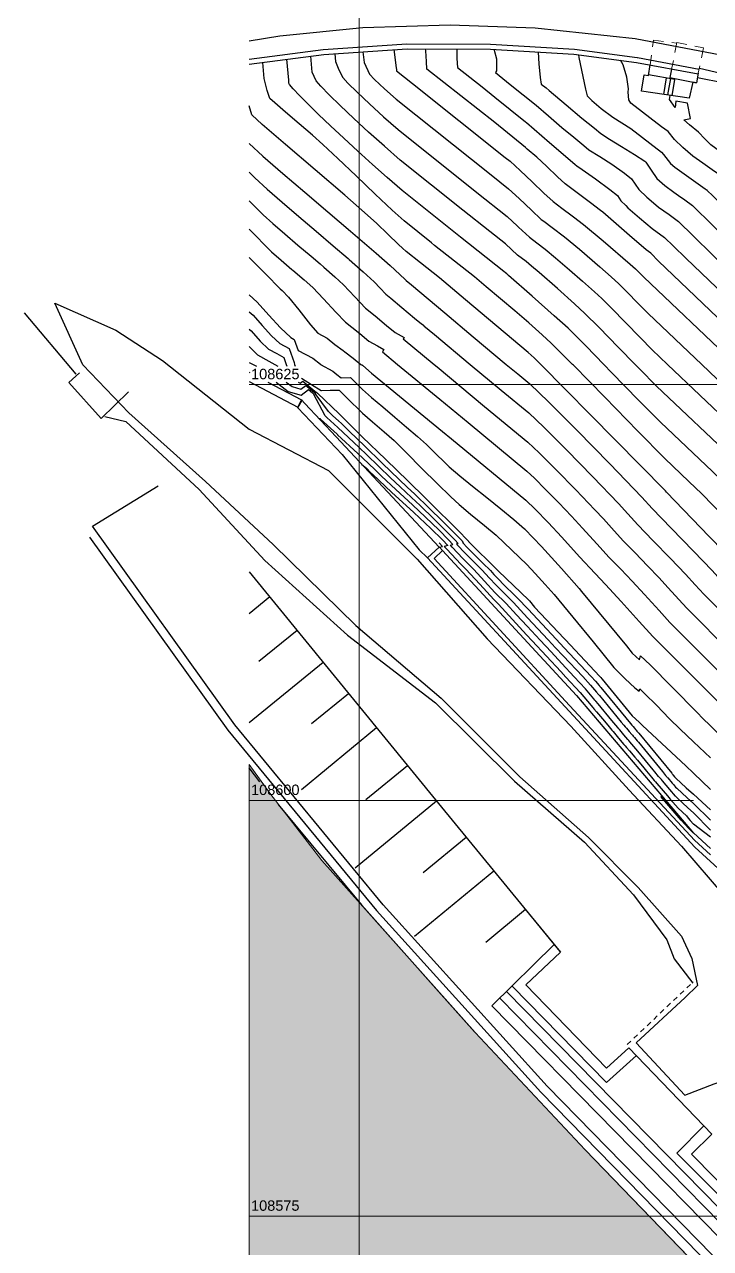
# Model space of a CAD drawing. Extents: x 62405 to 62842, y 108162 to 109685.
# Drawn here: x 62404.9 to 62446.1, y 108573.1 to 108646.7 of the extents above; entities that cross this region are included whole.
import ezdxf
from ezdxf.enums import TextEntityAlignment as Align

# ---------------------------------------------------------------- set-up
doc = ezdxf.new("R2010")
doc.units = 0
doc.header["$LTSCALE"] = 0.999976
doc.header["$MEASUREMENT"] = 0
doc.linetypes.add('DOT', pattern=[0.55, 0.3, -0.25])
for name, color, linetype in [('-GZ-Bord route', 7, 'Continuous'), ('-GZ-Bâtiment', 7, 'Continuous'), ('-GZ-Mur', 30, 'Continuous'), ('Bâti', 7, 'Continuous'), ('colore lago', 131, 'Continuous'), ('coordinate', 2, 'Continuous'), ('Couronnement', 7, 'Continuous'), ('curve livello 1m', 2, 'Continuous'), ('curve livello 5m', 7, 'Continuous'), ('LIN025CO', 7, 'Continuous'), ('pendenze', 2, 'Continuous'), ('Per+Mod Surf', 7, 'Continuous'), ('TalusHautBas', 7, 'Continuous')]:
    doc.layers.add(name, color=color, linetype=linetype)
doc.layers.add('Colori bordi', color=5, linetype='Continuous', plot=False)
doc.styles.add('ARIAL', font='arial.ttf')

msp = doc.modelspace()

# ---------------------------------------------------------------- hatches: boundary and pattern name
at = {"layer": 'colore lago', "ltscale": 2.5}
msp.add_hatch(color=256, dxfattribs=at).paths.add_polyline_path([(62418.386, 108536.339), (62418.985, 108535.375), (62423.804, 108527.74), (62427.401, 108522.066), (62428.917, 108522.33), (62431.999, 108520.483), (62435.209, 108517.103), (62435.248, 108508.375), (62442.532, 108497.745), (62448.327, 108490.271), (62450.507, 108487.501), (62519.333, 108487.501), (62517.305, 108489.509), (62515.162, 108489.283), (62513.477, 108490.005), (62512.018, 108490.794), (62510.226, 108491.698), (62508.5, 108492.315), (62506.793, 108492.848), (62504.595, 108493.435), (62502.672, 108493.881), (62500.915, 108494.258), (62499.247, 108494.765), (62497.742, 108495.099), (62496.19, 108495.56), (62494.48, 108496.495), (62493.129, 108497.806), (62491.827, 108498.973), (62490.622, 108500.479), (62489.135, 108502.419), (62486.92, 108504.999), (62484.555, 108507.662), (62482.457, 108510.57), (62480.167, 108513.315), (62477.975, 108515.927), (62475.889, 108518.535), (62474.189, 108520.808), (62472.873, 108522.774), (62471.267, 108524.698), (62470.188, 108525.91), (62469.135, 108527.456), (62468.335, 108529.356), (62467.904, 108531.734), (62467.294, 108533.586), (62466.526, 108536.084), (62465.635, 108538.368), (62464.922, 108540.056), (62464.463, 108541.58), (62465.943, 108542.034), (62466.033, 108544.564), (62466.818, 108546.48), (62467.459, 108547.562), (62468.158, 108548.302), (62471.307, 108544.63), (62466.582, 108550.14), (62461.323, 108555.669), (62452.234, 108564.908), (62445.975, 108571.355), (62438.597, 108578.993), (62431.968, 108586.051), (62422.759, 108596.383), (62419.614, 108600.43), (62418.386, 108602.152)])

# ---------------------------------------------------------------- linework, layer by layer
at = {"layer": '-GZ-Bord route', "flags": 128}
for points in [[(62408.378, 108626.19), (62406.681, 108629.894)], [(62406.681, 108629.894), (62410.354, 108628.268)], [(62410.354, 108628.268), (62413.169, 108626.445), (62418.375, 108622.325), (62423.145, 108619.837), (62428.482, 108614.505), (62432.694, 108609.71), (62437.736, 108604.463), (62441.23, 108600.623), (62444.385, 108597.243), (62447.828, 108593.243), (62449.38, 108591.37), (62451.502, 108589.235), (62454.45, 108585.967), (62455.704, 108584.835), (62457.128, 108582.909)], [(62411.145, 108623.308), (62408.378, 108626.19)], [(62411.145, 108623.308), (62415.744, 108619.182), (62419.815, 108615.39), (62424.792, 108610.511), (62429.939, 108606.148), (62434.669, 108601.409), (62438.787, 108597.77), (62441.789, 108594.759), (62444.395, 108591.839), (62445.008, 108590.502), (62445.347, 108588.879), (62444.609, 108588.148), (62441.652, 108585.42), (62444.584, 108582.286), (62446.356, 108582.954), (62450.787, 108584.401), (62452.446, 108582.596), (62454.049, 108580.337)]]:
    msp.add_lwpolyline(points, dxfattribs=at)
at = {"layer": '-GZ-Bâtiment', "flags": 128}
msp.add_lwpolyline([(62428.608, 108615.063), (62429.099, 108614.586)], dxfattribs=at)
at = {"layer": '-GZ-Mur', "flags": 128}
msp.add_lwpolyline([(62408.18, 108625.705), (62407.541, 108625.119), (62409.482, 108622.969), (62411.128, 108624.573)], dxfattribs=at)
at = {"layer": 'Bâti', "linetype": 'Continuous'}
for p, q in [((62442.406, 108643.586), (62442.496, 108644.221)), ((62443.795, 108643.978), (62443.694, 108643.471)), ((62445.471, 108644.037), (62452.208, 108642.421)), ((62441.983, 108642.656), (62442.135, 108643.628)), ((62442.135, 108643.628), (62442.406, 108643.586)), ((62443.992, 108643.355), (62442.411, 108643.621)), ((62443.327, 108642.45), (62443.48, 108643.441)), ((62443.569, 108642.416), (62443.736, 108643.399)), ((62443.694, 108643.471), (62445.279, 108643.149)), ((62443.825, 108642.372), (62443.992, 108643.355)), ((62445.065, 108643.193), (62444.844, 108642.217)), ((62445.397, 108643.73), (62445.279, 108643.149)), ((62445.34, 108643.473), (62446.968, 108643.143)), ((62444.844, 108642.217), (62441.983, 108642.656)), ((62418.386, 108625.189), (62421.3, 108623.644)), ((62421.3, 108623.644), (62421.533, 108624.084)), ((62421.314, 108623.598), (62421.564, 108624.068)), ((62421.533, 108624.084), (62421.564, 108624.068)), ((62421.3, 108623.644), (62421.314, 108623.598)), ((62429.819, 108615.233), (62429.099, 108614.586)), ((62429.832, 108615.218), (62429.819, 108615.233)), ((62429.832, 108615.218), (62430.015, 108615.02)), ((62445.188, 108597.192), (62429.099, 108614.586)), ((62429.516, 108614.552), (62430.015, 108615.02)), ((62429.516, 108614.552), (62437.417, 108605.975)), ((62437.417, 108605.975), (62445.164, 108597.6)), ((62419.023, 108601.113), (62418.386, 108601.954)), ((62425.15, 108593.724), (62420.142, 108599.75)), ((62429.779, 108588.513), (62425.163, 108593.709)), ((62435.016, 108588.904), (62437.114, 108590.869)), ((62436.734, 108591.331), (62437.114, 108590.869)), ((62439.877, 108583.039), (62434.191, 108588.836)), ((62435.016, 108588.904), (62439.879, 108583.902)), ((62431.928, 108586.094), (62429.779, 108588.513)), ((62448.365, 108572.914), (62433.455, 108588.114)), ((62448.772, 108573.313), (62433.862, 108588.513)), ((62432.98, 108587.649), (62447.89, 108572.449)), ((62438.597, 108578.993), (62431.968, 108586.051)), ((62439.879, 108583.902), (62441.228, 108585.122)), ((62441.228, 108585.122), (62446.208, 108579.926)), ((62439.877, 108583.039), (62441.67, 108584.661)), ((62445.724, 108580.432), (62444.099, 108578.797)), ((62446.208, 108579.926), (62444.987, 108578.725)), ((62445.975, 108571.355), (62438.597, 108578.993)), ((62444.099, 108578.797), (62449.17, 108573.703)), ((62444.987, 108578.725), (62449.555, 108574.081))]:
    msp.add_line(p, q, dxfattribs=at)
at = {"layer": 'Bâti', "linetype": 'DOT'}
msp.add_line((62441.122, 108585.317), (62445.106, 108589.112), dxfattribs=at)
at = {"layer": 'Bâti', "linetype": 'Continuous', "flags": 128}
for points in [[(62421.314, 108623.598), (62423.971, 108620.809), (62428.608, 108615.063)], [(62408.778, 108615.824), (62417.105, 108604.218), (62426.043, 108593.379), (62435.934, 108582.453), (62456.713, 108561.2), (62469.331, 108547.867), (62469.718, 108548.22), (62457.091, 108561.564), (62436.315, 108582.812), (62426.44, 108593.721), (62417.52, 108604.538), (62408.949, 108616.484), (62412.911, 108618.919)], [(62446.133, 108596.727), (62445.164, 108597.6)], [(62445.188, 108597.192), (62448.669, 108593.998), (62449.903, 108593.645), (62450.225, 108592.554), (62449.666, 108591.594)]]:
    msp.add_lwpolyline(points, dxfattribs=at)
at = {"layer": 'Colori bordi', "linetype": 'Continuous', "lineweight": 0, "flags": 128}
msp.add_lwpolyline([(62445.975, 108571.355), (62438.597, 108578.993), (62431.968, 108586.051), (62422.759, 108596.383), (62419.614, 108600.43), (62418.386, 108602.152), (62418.386, 108536.339)], dxfattribs=at)
at = {"layer": 'coordinate', "linetype": 'Continuous', "lineweight": 0}
for p, q in [((62425, 108685.001), (62425, 108487.501)), ((62418.386, 108625), (62561.886, 108625)), ((62418.386, 108600), (62445.106, 108600)), ((62418.386, 108575), (62561.886, 108575))]:
    msp.add_line(p, q, dxfattribs=at)
at = {"layer": 'Couronnement', "linetype": 'Continuous'}
for p, q in [((62425.217, 108646.445), (62420.232, 108645.96)), ((62430.464, 108646.612), (62425.217, 108646.445)), ((62435.588, 108646.437), (62430.464, 108646.612)), ((62441.599, 108645.783), (62435.588, 108646.437)), ((62420.232, 108645.96), (62418.386, 108645.652)), ((62422.838, 108645.153), (62427.868, 108645.493)), ((62427.868, 108645.493), (62432.889, 108645.475)), ((62432.906, 108645.474), (62437.953, 108645.169)), ((62447.171, 108644.735), (62441.599, 108645.783)), ((62418.386, 108644.57), (62422.838, 108645.153)), ((62418.386, 108644.268), (62422.868, 108644.854)), ((62422.868, 108644.854), (62427.878, 108645.193)), ((62427.878, 108645.193), (62432.888, 108645.175)), ((62432.888, 108645.175), (62437.918, 108644.871)), ((62437.918, 108644.871), (62441.684, 108644.373)), ((62437.953, 108645.169), (62441.723, 108644.67)), ((62441.739, 108644.667), (62445.446, 108643.973)), ((62441.684, 108644.373), (62445.387, 108643.68))]:
    msp.add_line(p, q, dxfattribs=at)
at = {"layer": 'curve livello 1m'}
for p, q in [((62433.165, 108642.279), (62434.994, 108640.805)), ((62443.175, 108640.497), (62441.346, 108641.923)), ((62434.994, 108639.267), (62433.165, 108640.756)), ((62441.346, 108640.393), (62443.175, 108638.986)), ((62423.156, 108623.379), (62422.356, 108624.474)), ((62445.652, 108604.95), (62446.133, 108604.477)), ((62445.106, 108603.526), (62446.133, 108602.556))]:
    msp.add_line(p, q, dxfattribs=at)
at = {"layer": 'curve livello 1m', "flags": 128}
for points in [[(62432.86, 108634.207), (62431.233, 108635.492), (62427.456, 108638.504), (62426.511, 108639.335), (62425.567, 108640.185), (62424.668, 108641.012), (62423.858, 108641.775), (62423.183, 108642.432), (62422.685, 108642.941), (62422.408, 108643.261), (62422.408, 108643.261), (62422.175, 108643.783), (62422.09, 108644.752)], [(62423.537, 108644.899), (62423.578, 108644.438), (62423.769, 108643.921), (62424.013, 108643.465), (62424.31, 108643.134), (62424.871, 108642.58), (62425.615, 108641.878), (62426.464, 108641.104), (62427.336, 108640.333), (62432.081, 108636.55), (62433.891, 108635.12), (62434.528, 108634.525)], [(62427.076, 108645.15), (62427.219, 108644.057), (62427.235, 108643.941), (62427.239, 108643.866), (62428.202, 108643.11), (62433.776, 108638.665), (62434.073, 108638.43), (62434.679, 108637.878), (62435.4, 108637.191), (62436.107, 108636.517), (62436.671, 108636.008), (62437.184, 108635.614), (62437.81, 108635.152)], [(62433.165, 108640.756), (62429.073, 108643.967), (62429.044, 108644.429), (62429.011, 108645.066), (62429.011, 108645.066), (62428.995, 108645.189)], [(62430.879, 108645.182), (62430.876, 108644.62), (62430.908, 108644.067), (62432.387, 108642.906), (62433.165, 108642.279)], [(62433.091, 108645.163), (62433.111, 108645.118), (62433.264, 108644.598), (62433.266, 108643.867), (62433.195, 108643.772), (62434.082, 108643.057), (62435.647, 108641.795), (62436.384, 108641.164), (62437.19, 108640.471), (62437.9, 108639.877), (62438.502, 108639.379), (62438.817, 108639.127), (62439.472, 108638.71), (62440.2, 108638.25), (62440.95, 108637.717), (62441.387, 108637.374), (62441.819, 108636.725), (62442.297, 108636.278), (62442.559, 108636.058)], [(62438.192, 108644.835), (62438.207, 108644.68), (62438.616, 108642.769), (62438.706, 108642.363), (62438.991, 108642.082), (62439.562, 108641.61), (62440.248, 108641.089), (62440.799, 108640.739), (62441.346, 108640.393)], [(62429.339, 108633.535), (62427.696, 108634.845), (62426.979, 108635.5), (62425.967, 108636.461), (62424.824, 108637.554), (62423.719, 108638.606), (62422.815, 108639.445), (62422.815, 108639.445), (62422.191, 108639.991), (62421.379, 108640.686), (62420.56, 108641.383), (62419.917, 108641.937), (62419.631, 108642.203), (62419.631, 108642.203), (62419.459, 108642.681), (62419.287, 108643.414), (62419.287, 108643.414), (62419.202, 108644.374)], [(62431.099, 108633.871), (62430.385, 108634.434), (62427.576, 108636.674), (62426.691, 108637.45), (62425.798, 108638.245), (62424.917, 108639.043), (62424.069, 108639.822), (62423.274, 108640.565), (62422.552, 108641.252), (62421.924, 108641.864), (62421.409, 108642.381), (62421.029, 108642.786), (62420.804, 108643.057), (62420.804, 108643.057), (62420.772, 108643.128), (62420.757, 108643.305), (62420.646, 108644.563)], [(62441.346, 108641.923), (62441.215, 108642.125), (62441.172, 108642.581), (62441.203, 108642.787), (62441.09, 108643.487), (62440.873, 108644.222), (62440.873, 108644.222), (62440.709, 108644.502)], [(62447.559, 108638.474), (62447.494, 108638.514), (62446.892, 108638.888), (62446.892, 108638.888), (62446.142, 108639.421), (62445.795, 108639.773), (62445.401, 108640.176), (62445.401, 108640.176), (62444.877, 108640.619), (62444.518, 108640.932), (62444.518, 108640.932), (62444.938, 108641), (62444.75, 108641.931), (62444.039, 108642.046), (62444.001, 108641.671), (62443.665, 108642.151), (62443.701, 108642.392), (62443.701, 108642.392)], [(62434.994, 108640.805), (62435.057, 108640.754), (62436.444, 108639.565), (62437.963, 108638.26), (62438.101, 108638.145), (62438.219, 108638.071), (62439.218, 108637.368), (62440.074, 108636.736), (62440.53, 108636.364), (62440.739, 108636.051), (62441.032, 108635.767)], [(62447.465, 108636.995), (62446.946, 108637.457), (62446.946, 108637.457), (62446.379, 108637.811), (62445.677, 108638.31), (62445.062, 108638.747), (62444.471, 108639.257), (62443.958, 108639.746), (62443.958, 108639.746), (62443.58, 108640.213), (62443.175, 108640.497)], [(62418.386, 108639.497), (62419.211, 108638.746), (62420.404, 108637.704), (62421.726, 108636.57), (62423.106, 108635.398), (62424.47, 108634.238), (62425.747, 108633.141), (62426.02, 108632.902)], [(62439.515, 108635.477), (62438.905, 108635.94), (62438.023, 108636.592), (62437.386, 108637.081), (62437.386, 108637.081), (62436.929, 108637.5), (62436.261, 108638.132), (62435.683, 108638.669), (62435.683, 108638.669), (62435.111, 108639.167), (62434.994, 108639.267)], [(62443.175, 108638.986), (62443.3, 108638.832), (62443.724, 108638.306), (62443.981, 108638.073), (62445.806, 108636.777), (62445.866, 108636.734), (62445.914, 108636.704), (62445.918, 108636.699)], [(62418.386, 108637.771), (62418.726, 108637.427), (62419.471, 108636.749), (62420.369, 108635.964), (62421.365, 108635.11), (62422.405, 108634.227), (62423.433, 108633.353), (62424.333, 108632.58)], [(62445.918, 108636.699), (62446.3, 108636.324), (62447.442, 108635.198)], [(62418.386, 108636.062), (62419.229, 108635.208), (62419.811, 108634.681), (62420.521, 108634.064), (62421.303, 108633.396), (62422.102, 108632.717), (62422.641, 108632.257)], [(62441.032, 108635.767), (62441.167, 108635.636), (62441.868, 108635.02), (62442.631, 108634.389), (62443.374, 108633.853), (62443.914, 108633.321), (62444.642, 108632.601), (62447.442, 108629.934)], [(62442.559, 108636.058), (62443.01, 108635.679), (62443.639, 108635.227), (62444.214, 108634.809), (62445.091, 108633.948), (62446.272, 108632.78), (62447.442, 108631.665)], [(62437.81, 108635.152), (62437.895, 108635.088), (62438.498, 108634.631), (62439.68, 108633.642), (62441.306, 108632.247), (62441.624, 108631.964), (62442.12, 108631.46), (62447.442, 108626.414)], [(62447.442, 108628.203), (62443.013, 108632.422), (62443.013, 108632.422), (62442.533, 108632.896), (62442.252, 108633.099), (62441.263, 108633.966), (62439.977, 108635.097), (62439.653, 108635.373), (62439.515, 108635.477)], [(62418.386, 108634.353), (62419.733, 108632.989), (62420.3, 108632.484), (62420.946, 108631.933)], [(62434.528, 108634.525), (62434.58, 108634.476), (62435.24, 108633.862), (62435.688, 108633.523), (62436.189, 108633.147), (62436.802, 108632.634), (62437.647, 108631.909), (62438.423, 108631.229), (62439.144, 108630.588), (62439.594, 108630.178), (62440.185, 108629.589), (62441.021, 108628.732), (62441.902, 108627.828), (62442.626, 108627.099), (62443.554, 108626.219)], [(62437.833, 108626.219), (62436.548, 108627.5), (62436.548, 108627.5), (62436.014, 108627.988), (62435.204, 108628.707), (62434.362, 108629.443), (62434.362, 108629.443), (62432.645, 108630.886), (62431.928, 108631.489), (62429.538, 108633.376), (62429.339, 108633.535)], [(62439.714, 108626.219), (62438.649, 108627.31), (62437.563, 108628.392), (62437.563, 108628.392), (62436.737, 108629.145), (62435.413, 108630.323), (62433.988, 108631.572), (62433.988, 108631.572), (62433.88, 108631.664), (62433.809, 108631.717), (62433.709, 108631.81), (62431.099, 108633.871)], [(62441.592, 108626.219), (62440.603, 108627.234), (62439.417, 108628.45), (62438.579, 108629.285), (62438.579, 108629.285), (62437.941, 108629.867), (62436.918, 108630.776), (62435.817, 108631.741), (62435.817, 108631.741), (62435.364, 108632.13), (62435.034, 108632.405), (62435.034, 108632.405), (62434.525, 108632.789), (62433.8, 108633.465), (62432.86, 108634.207)], [(62426.02, 108632.902), (62426.863, 108632.16), (62427.746, 108631.346), (62427.807, 108631.281), (62427.834, 108631.26), (62428.153, 108630.993), (62430.144, 108629.318), (62431.864, 108627.873), (62433.848, 108626.219)], [(62422.641, 108632.257), (62422.864, 108632.066), (62423.533, 108631.482), (62424.055, 108631.003), (62424.744, 108630.27), (62425.386, 108629.592), (62425.969, 108629.131), (62426.647, 108628.56), (62427.159, 108628.134), (62427.699, 108627.841), (62427.644, 108627.749), (62429.51, 108626.219)], [(62424.333, 108632.58), (62424.395, 108632.527), (62425.235, 108631.788), (62425.9, 108631.175), (62426.261, 108630.791), (62426.597, 108630.436), (62426.902, 108630.195), (62427.559, 108629.645), (62428.316, 108629.005), (62428.744, 108628.653), (62428.911, 108628.562), (62428.894, 108628.534), (62429.527, 108628.014), (62431.68, 108626.219)], [(62420.946, 108631.933), (62421.003, 108631.885), (62421.689, 108631.298), (62422.209, 108630.831), (62422.854, 108630.156), (62423.592, 108629.35), (62424.175, 108628.747), (62424.55, 108628.449), (62425.036, 108628.066), (62425.575, 108627.615), (62426.106, 108627.336), (62426.488, 108627.12), (62426.393, 108626.965), (62427.303, 108626.219)], [(62418.386, 108630.406), (62418.865, 108629.958), (62419.564, 108629.185), (62420.262, 108628.412), (62420.891, 108627.826), (62421.09, 108627.717), (62421.326, 108627.053), (62422.205, 108626.582), (62422.661, 108626.226), (62422.674, 108626.219)], [(62418.386, 108629.381), (62418.612, 108629.17), (62419.166, 108628.557), (62419.72, 108627.944), (62420.218, 108627.479), (62420.777, 108627.175), (62421.079, 108626.325), (62421.117, 108626.219)], [(62418.386, 108628.341), (62418.493, 108628.238), (62419.044, 108627.62), (62419.546, 108627.132), (62420.045, 108626.868), (62420.464, 108626.633), (62420.611, 108626.219)], [(62418.386, 108627.285), (62418.874, 108626.785), (62419.569, 108626.417), (62419.922, 108626.219)], [(62419.922, 108626.219), (62420.11, 108626.113)], [(62420.611, 108626.219), (62420.648, 108626.113)], [(62421.117, 108626.219), (62421.154, 108626.113)], [(62422.674, 108626.219), (62423.419, 108625.806), (62423.66, 108625.614), (62423.915, 108625.411), (62424.485, 108625.43), (62424.721, 108625.193), (62425.203, 108624.711), (62425.747, 108624.226), (62426.411, 108623.659), (62427.134, 108623.053), (62427.854, 108622.448), (62428.511, 108621.887), (62429.045, 108621.41), (62429.629, 108620.821), (62430.104, 108620.356), (62430.411, 108620.064), (62431.043, 108619.523), (62431.819, 108618.889), (62432.668, 108618.207), (62433.518, 108617.524), (62434.3, 108616.886), (62434.942, 108616.338), (62434.956, 108616.324), (62434.971, 108616.31), (62435.963, 108615.259), (62437.17, 108613.938), (62438.23, 108612.744), (62438.371, 108612.571), (62441.069, 108609.286), (62441.422, 108608.856), (62441.851, 108608.457), (62441.916, 108608.703), (62442.503, 108608.143), (62443.817, 108606.81), (62445.34, 108605.258), (62445.652, 108604.95)], [(62427.303, 108626.219), (62429.853, 108624.129), (62431.548, 108622.715), (62435.09, 108619.805), (62435.534, 108619.378), (62436.213, 108618.699), (62437, 108617.896), (62437.77, 108617.096), (62438.435, 108616.376), (62439.301, 108615.424), (62440.045, 108614.615), (62440.735, 108613.899), (62441.421, 108613.186), (62441.421, 108613.186), (62442.167, 108612.374), (62443.034, 108611.419), (62443.691, 108610.706), (62447.275, 108607.102), (62448.341, 108606.053), (62448.956, 108605.539), (62449.716, 108604.936), (62450.47, 108604.339), (62451.065, 108603.839), (62452.812, 108602.086)], [(62429.51, 108626.219), (62429.69, 108626.071), (62432.543, 108623.692), (62435.151, 108621.55), (62435.819, 108620.906), (62436.84, 108619.886), (62438.024, 108618.678), (62439.182, 108617.475), (62439.686, 108616.929), (62440.343, 108616.208), (62440.907, 108615.594), (62441.574, 108614.899), (62442.363, 108614.086), (62443.025, 108613.396), (62443.58, 108612.791), (62444.225, 108612.081), (62444.714, 108611.55), (62447.382, 108608.867), (62449.053, 108607.223), (62449.658, 108606.708), (62450.4, 108606.11), (62451.208, 108605.473), (62452.011, 108604.839), (62452.075, 108604.787)], [(62431.68, 108626.219), (62433.538, 108624.67), (62435.212, 108623.295), (62436.104, 108622.435), (62437.467, 108621.072), (62439.048, 108619.46), (62440.594, 108617.855), (62441.158, 108617.24), (62441.768, 108616.574), (62442.669, 108615.635), (62443.734, 108614.537), (62444.628, 108613.605), (62445.207, 108612.972), (62445.738, 108612.393), (62447.489, 108610.632), (62449.764, 108608.393), (62450.361, 108607.88), (62451.076, 108607.295), (62451.098, 108607.278)], [(62433.848, 108626.219), (62434.534, 108625.647), (62435.273, 108625.039), (62436.39, 108623.964), (62438.094, 108622.259), (62440.072, 108620.243), (62442.006, 108618.234), (62442.63, 108617.554), (62443.764, 108616.371), (62445.106, 108614.989), (62446.232, 108613.815), (62446.761, 108613.237), (62447.596, 108612.397), (62450.476, 108609.562), (62450.693, 108609.375)], [(62452.585, 108611.267), (62452.503, 108611.341), (62452.503, 108611.341), (62452.051, 108611.83), (62451.715, 108612.161), (62448.938, 108615.017), (62445.608, 108618.433), (62444.834, 108619.182), (62443.385, 108620.556), (62441.753, 108622.2), (62439.767, 108624.238), (62437.881, 108626.171), (62437.833, 108626.219)], [(62453.641, 108612.322), (62453.206, 108612.79), (62453.206, 108612.79), (62452.594, 108613.395), (62451.888, 108614.089), (62451.888, 108614.089), (62450.082, 108615.946), (62447.916, 108618.168), (62446.25, 108619.781), (62443.132, 108622.737), (62441.803, 108624.076), (62440.185, 108625.736), (62439.714, 108626.219)], [(62454.704, 108613.385), (62454.362, 108613.75), (62454.362, 108613.75), (62453.735, 108614.372), (62452.832, 108615.255), (62452.061, 108616.017), (62452.061, 108616.017), (62451.226, 108616.876), (62450.224, 108617.903), (62447.666, 108620.379), (62442.879, 108624.918), (62441.852, 108625.952), (62441.592, 108626.219)], [(62443.554, 108626.219), (62447.442, 108622.532)], [(62420.606, 108625.156), (62420.959, 108624.884), (62421.484, 108624.724), (62421.786, 108624.955), (62422.283, 108624.543), (62422.356, 108624.474)], [(62421.329, 108625.156), (62421.456, 108625.087), (62421.614, 108625.208), (62422.333, 108624.614), (62422.397, 108624.574), (62422.49, 108624.483)], [(62421.532, 108625.393), (62422.134, 108625.018), (62422.707, 108624.656), (62422.715, 108624.648), (62422.723, 108624.641), (62423.26, 108624.659), (62423.796, 108624.676), (62424.256, 108624.216), (62425.193, 108623.278), (62425.791, 108622.757), (62426.505, 108622.158), (62427.095, 108621.644), (62427.839, 108620.895), (62428.766, 108619.957), (62429.687, 108619.053), (62430.517, 108618.25), (62431.007, 108617.787), (62431.7, 108617.209), (62432.536, 108616.538), (62433.236, 108615.954), (62434.171, 108615.055), (62435.075, 108614.185), (62435.579, 108613.65), (62436.193, 108612.979), (62436.732, 108612.372), (62437.847, 108611.013), (62439.064, 108609.531), (62440.321, 108607.999), (62441.005, 108607.301), (62441.57, 108606.775), (62441.847, 108606.579), (62441.881, 108606.708), (62442.187, 108606.416), (62442.873, 108605.72), (62443.667, 108604.91), (62444.3, 108604.277), (62445.106, 108603.526)], [(62422.49, 108624.483), (62423.79, 108623.239), (62424.454, 108622.574), (62425.177, 108621.87), (62425.186, 108621.862), (62426.592, 108620.494), (62427.935, 108619.187), (62428.018, 108619.11), (62428.904, 108618.254), (62429.738, 108617.439), (62430.472, 108616.715), (62431.056, 108616.132), (62431.44, 108615.737), (62431.575, 108615.58), (62431.573, 108615.58), (62431.575, 108615.578), (62431.581, 108615.571), (62433.315, 108613.853), (62433.385, 108613.786), (62435.179, 108612.059), (62435.234, 108612), (62435.542, 108611.624), (62437.33, 108609.726), (62437.366, 108609.687), (62437.403, 108609.647), (62439.452, 108607.471), (62439.528, 108607.388), (62439.586, 108607.319), (62439.594, 108607.31), (62439.597, 108607.306), (62439.601, 108607.302), (62439.616, 108607.285), (62441.424, 108605.091), (62441.842, 108604.702), (62441.845, 108604.713), (62442.048, 108604.509), (62444.657, 108602.074), (62445.106, 108601.644)], [(62423.156, 108623.379), (62423.417, 108623.124), (62423.746, 108622.823), (62423.934, 108622.655), (62424.371, 108622.23), (62424.42, 108622.182)], [(62423.719, 108621.972), (62423.673, 108622.013), (62422.675, 108622.927), (62422.646, 108622.955), (62422.642, 108622.98)], [(62445.106, 108599.252), (62444.775, 108599.556), (62444.137, 108600.135), (62444.137, 108600.135), (62444.025, 108600.257), (62443.913, 108600.387), (62443.8, 108600.52), (62443.688, 108600.653), (62443.237, 108601.183), (62443.181, 108601.25), (62443.125, 108601.316), (62443.013, 108601.448), (62442.788, 108601.713), (62442.676, 108601.846), (62441.763, 108602.956), (62441.642, 108603.099), (62441.401, 108603.383), (62441.281, 108603.525), (62441.22, 108603.596), (62441.16, 108603.667), (62440.919, 108603.951), (62440.678, 108604.235), (62440.618, 108604.306), (62440.558, 108604.377), (62440.437, 108604.519), (62440.196, 108604.803), (62439.366, 108605.809), (62439.239, 108605.959), (62439.207, 108605.997), (62439.176, 108606.034), (62439.112, 108606.109), (62438.604, 108606.708), (62437.938, 108607.429), (62437.189, 108608.226), (62436.538, 108608.931), (62435.889, 108609.634), (62435.1, 108610.472), (62434.467, 108611.158), (62433.836, 108611.842), (62433.165, 108612.506), (62432.532, 108613.193), (62431.9, 108613.877), (62431.23, 108614.541), (62430.596, 108615.228), (62430.481, 108615.353), (62430.637, 108615.395), (62430.395, 108615.652), (62429.781, 108616.261), (62428.979, 108617.04), (62428.979, 108617.04), (62428.207, 108617.764), (62427.2, 108618.697), (62426.344, 108619.498), (62426.344, 108619.498), (62425.961, 108619.871), (62425.56, 108620.261), (62425.56, 108620.261), (62424.926, 108620.858), (62423.696, 108621.992)], [(62424.42, 108622.182), (62425.311, 108621.328), (62426.381, 108620.286), (62427.405, 108619.291), (62427.888, 108618.84), (62428.338, 108618.42), (62429.208, 108617.578), (62430.006, 108616.797), (62430.661, 108616.147), (62431.103, 108615.698), (62431.263, 108615.518), (62431.209, 108615.504), (62431.248, 108615.461), (62431.464, 108615.228), (62431.911, 108614.781), (62432.443, 108614.262), (62432.89, 108613.815), (62433.1, 108613.587), (62433.311, 108613.359), (62433.761, 108612.91), (62434.295, 108612.388), (62434.744, 108611.94), (62434.95, 108611.717), (62435.156, 108611.494), (62436.85, 108609.696), (62437.09, 108609.435), (62437.332, 108609.173), (62438.947, 108607.457), (62439.22, 108607.161), (62439.428, 108606.916), (62439.454, 108606.885), (62439.467, 108606.87), (62439.48, 108606.854), (62439.533, 108606.793), (62441.328, 108604.615), (62441.403, 108604.527), (62441.441, 108604.482), (62441.46, 108604.46), (62441.478, 108604.438), (62441.554, 108604.349), (62441.629, 108604.26), (62441.648, 108604.238), (62441.667, 108604.216), (62441.704, 108604.172), (62441.78, 108604.083), (62441.817, 108604.038), (62443.796, 108601.63), (62443.816, 108601.607), (62443.856, 108601.56), (62443.875, 108601.537), (62443.885, 108601.525), (62443.895, 108601.513), (62443.974, 108601.42), (62443.994, 108601.396), (62444.014, 108601.373), (62444.034, 108601.35), (62444.054, 108601.329), (62444.66, 108600.763), (62445.106, 108600.367)], [(62425.146, 108620.225), (62425.449, 108619.949), (62425.685, 108619.727), (62425.813, 108619.602), (62426.946, 108618.542), (62428.278, 108617.308), (62429.3, 108616.35), (62430.007, 108615.66), (62430.325, 108615.333), (62430.117, 108615.277), (62430.27, 108615.111), (62431.113, 108614.198), (62431.405, 108613.908), (62432.248, 108612.996), (62433.092, 108612.08), (62433.382, 108611.794), (62434.226, 108610.879), (62435.072, 108609.961), (62435.409, 108609.604), (62436.262, 108608.679), (62437.118, 108607.752), (62437.434, 108607.416), (62438.296, 108606.482), (62438.954, 108605.706), (62439.036, 108605.609), (62439.077, 108605.56), (62439.119, 108605.512), (62439.283, 108605.318), (62439.631, 108604.896), (62439.954, 108604.515), (62440.116, 108604.325), (62440.197, 108604.229), (62440.278, 108604.134), (62440.602, 108603.752), (62440.925, 108603.37), (62441.006, 108603.275), (62441.088, 108603.179), (62441.25, 108602.988), (62441.574, 108602.606), (62441.736, 108602.415), (62442.115, 108601.953), (62442.274, 108601.766), (62442.591, 108601.392), (62442.75, 108601.205), (62442.829, 108601.112), (62442.909, 108601.018), (62443.544, 108600.269), (62443.703, 108600.082), (62443.862, 108599.895), (62444.021, 108599.711), (62444.179, 108599.538), (62444.686, 108599.076), (62444.788, 108598.938), (62444.905, 108598.8), (62445.106, 108598.563)], [(62446.133, 108604.477), (62447.744, 108602.889)], [(62446.133, 108600.659), (62445.106, 108601.644)], [(62445.106, 108598.045), (62445.081, 108598.056), (62444.801, 108598.334), (62444.373, 108598.822), (62443.14, 108600.239)], [(62446.133, 108599.426), (62445.106, 108600.367)], [(62446.133, 108598.211), (62445.106, 108599.252)], [(62446.133, 108597.787), (62445.106, 108598.563)], [(62446.133, 108597.102), (62445.106, 108598.045)]]:
    msp.add_lwpolyline(points, dxfattribs=at)
at = {"layer": 'curve livello 5m'}
msp.add_line((62422.946, 108623.123), (62422.251, 108624.449), dxfattribs=at)
at = {"layer": 'curve livello 5m', "flags": 128}
for points in [[(62425.209, 108645.012), (62425.303, 108644.372), (62425.617, 108643.67), (62425.928, 108643.342), (62426.521, 108642.784), (62427.216, 108642.163), (62427.216, 108642.163), (62432.928, 108637.607), (62433.982, 108636.775), (62434.62, 108636.188), (62435.355, 108635.484), (62435.955, 108634.935), (62435.955, 108634.935), (62436.1, 108634.826)], [(62435.76, 108645.001), (62435.799, 108644.29), (62435.875, 108643.476), (62435.95, 108643.068), (62435.95, 108643.068), (62436.237, 108642.837), (62436.418, 108642.682), (62437.442, 108641.823), (62438.4, 108641.028), (62439.145, 108640.416), (62439.532, 108640.108), (62439.532, 108640.108), (62440.049, 108639.767), (62440.787, 108639.31), (62441.559, 108638.832), (62442.181, 108638.43), (62442.181, 108638.43), (62442.243, 108638.384), (62442.564, 108637.906), (62442.9, 108637.399), (62442.9, 108637.399), (62443.389, 108636.97), (62443.933, 108636.572), (62444.215, 108636.374)], [(62427.61, 108633.205), (62427.366, 108633.43), (62426.727, 108634.039), (62426.054, 108634.681), (62425.5, 108635.198), (62424.136, 108636.392), (62422.36, 108637.91), (62420.57, 108639.434), (62419.163, 108640.646), (62418.538, 108641.227), (62418.386, 108641.761)], [(62444.215, 108636.374), (62444.578, 108636.12), (62445.055, 108635.766), (62445.055, 108635.766), (62446.268, 108634.574), (62447.442, 108633.413)], [(62436.1, 108634.826), (62436.611, 108634.439), (62437.344, 108633.889), (62437.344, 108633.889), (62438.241, 108633.138), (62439.476, 108632.078), (62439.476, 108632.078), (62440.149, 108631.486), (62440.609, 108631.071), (62440.609, 108631.071), (62441.105, 108630.573), (62441.785, 108629.874), (62442.373, 108629.279), (62442.373, 108629.279), (62445.601, 108626.219)], [(62435.915, 108626.219), (62435.533, 108626.607), (62435.157, 108626.941), (62431.394, 108630.102), (62429.824, 108631.423), (62428.69, 108632.318), (62427.816, 108633.015), (62427.61, 108633.205)], [(62418.386, 108632.644), (62419.383, 108631.635)], [(62419.383, 108631.635), (62420.236, 108630.77), (62420.364, 108630.659), (62420.744, 108630.256), (62421.368, 108629.494), (62422.076, 108628.601), (62422.504, 108628.096), (62422.504, 108628.096), (62423.066, 108627.795), (62423.543, 108627.423), (62424.028, 108627.044), (62424.028, 108627.044), (62424.14, 108626.982), (62424.628, 108626.593), (62425.098, 108626.219)], [(62418.386, 108626.341), (62418.616, 108626.219)], [(62418.616, 108626.219), (62418.816, 108626.113)], [(62425.098, 108626.219), (62425.144, 108626.182), (62425.175, 108626.183), (62425.187, 108626.17), (62425.213, 108626.144), (62425.741, 108625.69), (62430.016, 108622.186), (62430.553, 108621.738), (62435.029, 108618.061), (62435.586, 108617.512), (62436.358, 108616.717), (62436.358, 108616.717), (62437.184, 108615.822), (62438.259, 108614.64), (62439.184, 108613.635), (62439.184, 108613.635), (62439.818, 108612.977), (62440.754, 108611.957), (62441.843, 108610.758), (62442.668, 108609.863), (62442.668, 108609.863), (62447.744, 108604.79)], [(62451.664, 108610.345), (62451.188, 108610.732), (62450.54, 108611.351), (62449.42, 108612.455), (62448.161, 108613.711), (62447.795, 108614.088), (62446.058, 108615.869), (62443.491, 108618.534), (62443.419, 108618.613), (62440.389, 108621.675), (62435.915, 108626.219)], [(62445.601, 108626.219), (62447.442, 108624.473)], [(62420.01, 108625.156), (62420.736, 108624.597), (62421.512, 108624.36), (62421.957, 108624.702), (62422.182, 108624.516), (62422.251, 108624.449)], [(62422.946, 108623.123), (62423.046, 108623.026), (62423.709, 108622.418), (62424.988, 108621.216)], [(62424.988, 108621.216), (62425.011, 108621.194), (62425.435, 108620.795), (62426.171, 108620.079), (62426.874, 108619.395), (62427.454, 108618.852), (62428.136, 108618.22), (62428.659, 108617.73), (62429.504, 108616.911), (62430.239, 108616.188), (62430.757, 108615.667), (62430.95, 108615.456), (62430.845, 108615.428), (62430.922, 108615.345), (62431.347, 108614.884), (62431.871, 108614.365), (62432.395, 108613.846), (62432.816, 108613.39), (62433.238, 108612.933), (62433.764, 108612.412), (62434.29, 108611.891), (62434.708, 108611.438), (62435.128, 108610.983), (62436.37, 108609.665), (62436.814, 108609.183), (62437.26, 108608.7), (62438.443, 108607.443), (62438.912, 108606.935), (62439.27, 108606.513), (62439.315, 108606.46), (62439.337, 108606.433), (62439.36, 108606.407), (62439.449, 108606.301), (62440.762, 108604.709), (62440.92, 108604.523), (62440.999, 108604.43), (62441.039, 108604.383), (62441.078, 108604.337), (62441.236, 108604.15), (62441.394, 108603.964), (62441.434, 108603.917), (62441.474, 108603.871), (62441.553, 108603.777), (62441.711, 108603.591), (62441.79, 108603.497), (62443.236, 108601.738), (62443.302, 108601.66), (62443.434, 108601.504), (62443.5, 108601.426), (62443.533, 108601.387), (62443.566, 108601.348), (62443.831, 108601.036), (62443.897, 108600.958), (62443.963, 108600.88), (62444.03, 108600.804), (62444.096, 108600.732), (62444.721, 108600.156), (62445.106, 108599.815)], [(62446.133, 108598.822), (62445.106, 108599.815)]]:
    msp.add_lwpolyline(points, dxfattribs=at)
at = {"layer": 'LIN025CO', "linetype": 'DOT', "lineweight": 0, "ltscale": 2}
for p, q in [((62442.496, 108644.221), (62442.707, 108645.714)), ((62442.707, 108645.714), (62444.097, 108645.528)), ((62444.11, 108645.567), (62443.795, 108643.978)), ((62444.11, 108645.567), (62445.704, 108645.243)), ((62445.704, 108645.243), (62445.397, 108643.73))]:
    msp.add_line(p, q, dxfattribs=at)
at = {"layer": 'pendenze', "linetype": 'Continuous'}
for p, q in [((62419.617, 108612.234), (62418.386, 108611.229)), ((62421.261, 108610.221), (62418.97, 108608.351)), ((62422.836, 108608.29), (62418.386, 108604.658)), ((62424.365, 108606.417), (62422.134, 108604.596)), ((62426.047, 108604.357), (62421.525, 108600.638)), ((62427.902, 108602.084), (62425.403, 108600.028)), ((62429.64, 108599.956), (62424.751, 108595.935)), ((62431.43, 108597.778), (62428.849, 108595.655)), ((62433.098, 108595.75), (62428.321, 108591.82)), ((62435.006, 108593.432), (62432.609, 108591.46)), ((62432.98, 108587.649), (62436.734, 108591.331))]:
    msp.add_line(p, q, dxfattribs=at)
at = {"layer": 'Per+Mod Surf', "linetype": 'Continuous'}
for p, q in [((62441.983, 108642.656), (62442.135, 108643.628)), ((62442.135, 108643.628), (62442.406, 108643.586)), ((62445.065, 108643.193), (62444.844, 108642.217)), ((62445.279, 108643.149), (62445.065, 108643.193)), ((62445.352, 108643.462), (62445.279, 108643.149)), ((62444.844, 108642.217), (62441.983, 108642.656)), ((62418.386, 108625.753), (62418.429, 108625.73)), ((62419.511, 108625.156), (62421.533, 108624.084)), ((62421.533, 108624.084), (62421.732, 108623.872)), ((62421.732, 108623.872), (62423.623, 108621.852)), ((62423.623, 108621.852), (62429.819, 108615.233)), ((62429.819, 108615.233), (62429.832, 108615.218)), ((62429.832, 108615.218), (62430.015, 108615.02)), ((62430.015, 108615.02), (62438.073, 108606.318)), ((62438.073, 108606.318), (62444.21, 108599.096)), ((62444.21, 108599.096), (62445.106, 108598.022))]:
    msp.add_line(p, q, dxfattribs=at)
at = {"layer": 'Per+Mod Surf', "color": 18, "linetype": 'DOT'}
for p, q in [((62430.012, 108615.271), (62429.62, 108615.661)), ((62429.828, 108615.222), (62430.012, 108615.271))]:
    msp.add_line(p, q, dxfattribs=at)
at = {"layer": 'TalusHautBas', "linetype": 'DOT'}
msp.add_line((62421.533, 108624.084), (62421.732, 108623.872), dxfattribs=at)
at = {"layer": 'TalusHautBas', "linetype": 'Continuous'}
for p, q in [((62418.386, 108613.742), (62429.763, 108599.805)), ((62429.763, 108599.805), (62434.891, 108593.572)), ((62429.763, 108599.805), (62434.891, 108593.572)), ((62434.891, 108593.572), (62437.114, 108590.869)), ((62434.891, 108593.572), (62437.074, 108590.918))]:
    msp.add_line(p, q, dxfattribs=at)
at = {"layer": 'TalusHautBas', "linetype": 'Continuous', "flags": 128}
for points in [[(62407.967, 108625.627), (62404.864, 108629.326)], [(62409.689, 108623.088), (62410.971, 108622.779), (62415.374, 108618.691), (62419.313, 108614.425), (62424.291, 108609.933), (62429.592, 108605.864), (62434.35, 108601.167), (62438.545, 108597.482), (62441.501, 108594.329), (62443.514, 108591.612), (62443.953, 108590.473), (62445.065, 108589.01)]]:
    msp.add_lwpolyline(points, dxfattribs=at)

# ---------------------------------------------------------------- texts
at = {"layer": 'coordinate', "color": 1, "style": 'ARIAL'}
for s, p in [('108625', (62421.408, 108625.326)), ('108600', (62421.408, 108600.326)), ('108575', (62421.408, 108575.326))]:
    msp.add_text(s, height=0.625, rotation=0.00005, dxfattribs=at).set_placement(p, align=Align.RIGHT)

doc.saveas('drawing.dxf')
